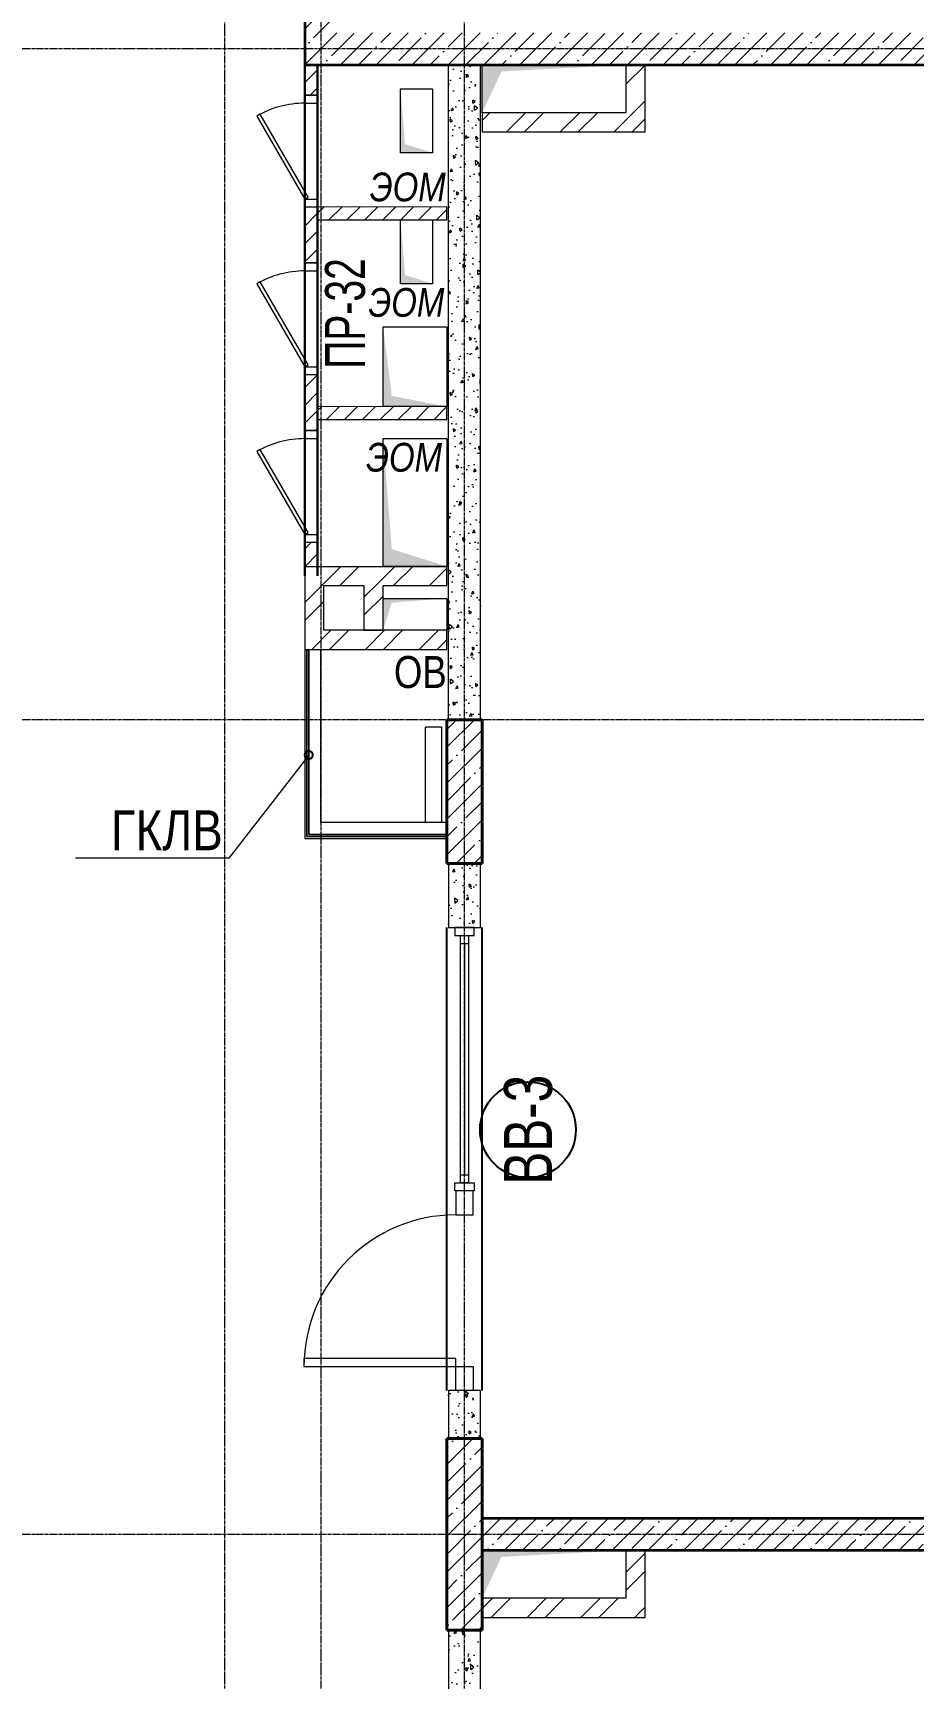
# Model space of a CAD drawing. Header units: millimetres. Extents: x -231292 to 573618, y -153144 to 564035.
# Drawn here: x 112982 to 118491, y 40230 to 50530 of the extents above; entities that cross this region are included whole.
import ezdxf
from ezdxf import colors
from ezdxf.entities.mleader import LeaderData, LeaderLine
from ezdxf.enums import TextEntityAlignment as Align
from ezdxf.math import Vec2, Vec3

# ---------------------------------------------------------------- set-up
doc = ezdxf.new("R2010")
doc.units = ezdxf.units.MM
doc.linetypes.add('CENTER2', pattern=[28.575, 19.05, -3.175, 3.175, -3.175])
doc.linetypes.add('HIDDEN2', pattern=[4.7625, 3.175, -1.5875])
doc.layers.get('0').update_dxf_attribs({"color": 250})
doc.layers.get('Defpoints').update_dxf_attribs({"color": 250})
for name, color, linetype, lineweight in [('АР_Витраж', 250, 'Continuous', 13), ('АР_Витраж марка', 250, 'Continuous', 9), ('АР_Двери_витраж', 250, 'Continuous', 9), ('АР_Колонны', 250, 'Continuous', 35), ('АР_Отопительные приборы', 250, 'HIDDEN2', 0), ('АР_Стены ЖБ', 250, 'Continuous', 35), ('АР_Стены кирпич', 250, 'Continuous', 20), ('АР_Стены ПЕНОблок', 250, 'Continuous', 20), ('АР_Штриховка', 250, 'Continuous', 0), ('Двери кабины', 250, 'Continuous', 0), ('Зашивки ГКЛ на всю высоту', 250, 'Continuous', 0), ('ОВ_Отопление', 250, 'Continuous', 0), ('ОВ_Шахты', 250, 'Continuous', 5), ('Размеры зашивки ГКЛ', 250, 'Continuous', 0), ('РД_Оси_100', 250, 'Continuous', 0), ('РД_проем_инж перемыч_фахверк', 250, 'Continuous', 18), ('ЭОМ_отверстия', 250, 'Continuous', 5)]:
    doc.layers.add(name, color=color, linetype=linetype, lineweight=lineweight)
doc.layers.add('РД_Витраж_вн', color=250, linetype='Continuous')
doc.layers.add('РД_Перемычка инж проемов', color=250, linetype='Continuous')
doc.layers.add('РД_Проем', color=250, linetype='Continuous', lineweight=0, plot=False)
doc.layers.add('РД_проем_инж перемыч_подсчет', color=250, linetype='Continuous', lineweight=30, plot=False)
doc.styles.add('Arial0', font='arial.ttf')
doc.styles.add('Arial_09', font='ARIALN.TTF', dxfattribs={"width": 0.9})
doc.styles.add('MtXpl_Arial_Narrow', font='ARIALNI.TTF')
doc.styles.add('style1', font='ARIALN.TTF')
doc.styles.add('ккк', font='isocpeur.ttf', dxfattribs={"width": 0.85, "oblique": 15})
pattern_1 = [(45, (8883.4, 13229.69), (-112.2532, 112.2532), []), (45, (8995.66, 13229.69), (-112.2532, 112.2532), [198.4375, -39.6875, 0, -39.6875])]
pattern_2 = [(45, (8883.4, 13229.69), (-168.3798, 168.3798), []), (45, (8995.66, 13229.69), (-168.3798, 168.3798), [])]
pattern_3 = [(45, (8883.4, 13229.69), (-168.3798, 168.3798), []), (45, (8995.66, 13229.69), (-168.3798, 168.3798), [])]

# ---------------------------------------------------------------- blocks, each defined once
blk = doc.blocks.new('СОШ_2200_АР_ОСИ_М100_28.05.24')
at = {"layer": 'РД_Оси_100', "linetype": 'CENTER2'}
for p, q in [((119910, 37200), (94200, 37200)), ((119910, 33000), (94200, 33000)), ((119910, 27900), (94200, 27900))]:
    blk.add_line(p, q, dxfattribs=at)
for points in [[(105300, -6155), (105300, 139938.679)], [(105900, 139938.679), (105900, -6155)], [(106800, -6155), (106800, 139938.679)]]:
    blk.add_lwpolyline(points, dxfattribs=at)
blk = doc.blocks.new('otv')
at = {"linetype": 'Continuous'}
blk.add_lwpolyline([(0, -1), (0, 0), (1, 0), (1, -1)], close=True, dxfattribs=at)
blk.add_solid([(0, -1), (0, 0), (0.135, -0.137), (1, 0)], dxfattribs=at)
blk = doc.blocks.new('_DotSmall')
at = {"color": 0, "linetype": 'ByBlock', "const_width": 0.5}
blk.add_lwpolyline([(-0.0625, 0, 1), (0.0625, 0, 1)], format="xyb", close=True, dxfattribs=at)
blk = doc.blocks.new('МаркаВитража1')
at = {"layer": 'Defpoints'}
blk.add_circle((0, 0), 3, dxfattribs=at)
at = {"color": 0, "linetype": 'ByBlock', "lineweight": -2, "style": 'Arial_09', "width": 0.9}
blk.add_attdef('АР-ОКНО:НАИМЕНОВАНИЕ', text='', height=3, dxfattribs=at).set_placement((0, 0), align=Align.MIDDLE)
blk = doc.blocks.new('MOK-МаркаПеремычки')
at = {"color": 0, "style": 'ккк', "oblique": 15, "width": 0.85}
blk.add_attdef('АР-ПРОЕМ:ПЕРЕМЫЧКА', text='', height=2.5, dxfattribs=at).set_placement((0, 0), align=Align.MIDDLE)

msp = doc.modelspace()

# ---------------------------------------------------------------- hatches: boundary and pattern name
at = {"layer": 'АР_Штриховка', "linetype": 'Continuous', "lineweight": 5}
h = msp.add_hatch(dxfattribs=at)
h.set_pattern_fill('ANSI35', color=256, scale=25, angle=-360, style=0)
h.set_pattern_definition([(45, (8883.4, 13229.69), (-112.2532, 112.2532), []), (45, (8995.66, 13229.69), (-112.2532, 112.2532), [198.4375, -39.6875, 0, -39.6875])])
h.paths.add_polyline_path([(114883.403, 54529.686), (114683.403, 54729.686), (114683.403, 52609.686), (114883.403, 52609.686)], flags=0)
h.paths.add_polyline_path([(114883.403, 50809.686), (114683.403, 50809.686), (114683.403, 50329.686), (114883.403, 50529.686)], flags=0)
h = msp.add_hatch(dxfattribs=at)
h.set_pattern_fill('ANSI35', color=256, scale=25, style=0)
h.set_pattern_definition([(45, (8883.4, 13229.69), (-112.2532, 112.2532), []), (45, (8995.66, 13229.69), (-112.2532, 112.2532), [198.4375, -39.6875, 0, -39.6875])])
h.paths.add_polyline_path([(114883.403, 50529.686), (114683.403, 50329.686), (123583.403, 50329.686), (123383.403, 50529.686)], flags=0)
at = {"layer": 'АР_Штриховка', "linetype": 'Continuous', "lineweight": 0, "ltscale": 0.5}
h = msp.add_hatch(dxfattribs=at)
h.set_pattern_fill('ANSI31', color=256, scale=25, angle=-360, style=0)
h.set_pattern_definition([(45, (8883.4, 13229.69), (-56.1266, 56.1266), [])])
h.paths.add_polyline_path([(114763.402, 50329.689), (114683.402, 50329.686), (114683.41, 50139.641), (114763.41, 50139.644)], flags=0)
h.paths.add_polyline_path([(114763.438, 49439.644), (114683.438, 49439.641), (114683.452, 49089.641), (114763.452, 49089.644)], flags=0)
h.paths.add_polyline_path([(114763.48, 48389.644), (114683.48, 48389.641), (114683.494, 48039.644), (114763.494, 48039.647)], flags=0)
h.paths.add_polyline_path([(114763.522, 47339.647), (114683.522, 47339.644), (114683.528, 47189.568), (114763.528, 47189.571)], flags=0)
at = {"layer": 'АР_Штриховка', "linetype": 'Continuous', "lineweight": 0}
h = msp.add_hatch(dxfattribs=at)
h.set_pattern_fill('AR-CONC', color=256, angle=-315, style=0)
h.set_pattern_definition([(95, (8883.4, 13229.69), (140.09465, 117.55338), [19.05, -209.55]), (40, (8883.4, 13229.69), (-160.01845, 110.17673), [15.24, -167.64058]), (145.45144, (8895.08, 13239.48), (-19.9238, 227.7301), [16.19, -178.09024]), (91.1842, (8847.48, 13265.6), (221.41024, 161.9534), [28.575, -314.325]), (141.63556, (8865.93, 13279.1), (-7.0866, 342.82676), [24.285, -267.1356]), (36.18415, (8847.48, 13265.6), (-7.0866, 342.82676), [22.86, -251.4597]), (66, (8874.42, 13274.59), (179.51998, 34.89515), [19.05, -209.55]), (11, (8874.42, 13274.59), (-86.53993, 173.9412), [15.24, -167.64]), (116.45145, (8889.38, 13277.5), (92.98005, 208.83634), [16.19, -178.08994]), (82.5, (8883.4, 13229.686), (-57.60547, 61.973414), [0, -165.608, 0, -170.18, 0, -168.275]), (52.5, (8883.4, 13229.69), (-23.58973, 118.087), [0, -97.028, 0, -161.798, 0, -64.135]), (12.5, (8843.35, 13189.634), (99.927863, 91.826196), [0, -63.5, 0, -198.12, 0, -262.89]), (2.5, (8825.39, 13171.67), (86.7639, 122.72239), [0, -82.55, 0, -131.572, 0, -186.69])])
h.paths.add_polyline_path([(115783.081, 46669.668), (115583.081, 46669.685), (115583.042, 46229.685), (115783.042, 46229.668)], flags=0)
h.paths.add_polyline_path([(115783.403, 50329.668), (115583.403, 50329.685), (115583.116, 47069.685), (115783.116, 47069.668)], flags=0)
h.paths.add_polyline_path([(115783.116, 47069.668), (115583.116, 47069.685), (115583.081, 46669.685), (115783.081, 46669.668)], flags=0)
h = msp.add_hatch(dxfattribs=at)
h.set_pattern_fill('ANSI32', color=256, scale=25, angle=-360, style=0)
h.set_pattern_definition(pattern_2)
h.paths.add_polyline_path([(116813.403, 50329.686), (116693.403, 50329.686), (116693.403, 50029.686), (116813.403, 49909.686)], flags=0)
h = msp.add_hatch(dxfattribs=at)
h.set_pattern_fill('ANSI32', color=256, scale=25, style=0)
h.set_pattern_definition(pattern_3)
h.paths.add_polyline_path([(116813.403, 49909.686), (116693.403, 50029.686), (115793.403, 50029.686), (115793.403, 49909.686)], flags=0)
at = {"layer": 'АР_Штриховка', "linetype": 'Continuous', "lineweight": 0, "ltscale": 0.5}
h = msp.add_hatch(dxfattribs=at)
h.set_pattern_fill('ANSI31', color=256, scale=25, angle=-360, style=0)
h.set_pattern_definition([(45, (8883.4, 13229.69), (-56.1266, 56.1266), [])])
h.paths.add_polyline_path([(115573.744, 49359.767), (115573.732, 49439.767), (114763.438, 49439.642), (114763.45, 49359.642)], flags=0)
h = msp.add_hatch(dxfattribs=at)
h.set_pattern_fill('ANSI31', color=256, scale=25, angle=-360, style=0)
h.set_pattern_definition([(45, (8883.4, 13229.69), (-56.1266, 56.1266), [])])
h.paths.add_polyline_path([(115573.734, 48109.712), (115573.721, 48189.712), (114763.488, 48189.585), (114763.5, 48109.585)], flags=0)
at = {"layer": 'АР_Штриховка', "linetype": 'Continuous', "lineweight": 0}
h = msp.add_hatch(dxfattribs=at)
h.set_pattern_fill('ANSI32', color=256, scale=25, angle=-359.9999996, style=0)
h.set_pattern_definition([(45, (8883.4, 13229.69), (-168.3798, 168.3798), []), (45, (8995.66, 13229.69), (-168.3798, 168.3798), [])])
h.paths.add_polyline_path([(114683.402, 47189.687), (114803.402, 47069.687), (115053.402, 47069.687), (115133.402, 47099.687), (115173.402, 47189.687)], flags=0)
h.paths.add_polyline_path([(115173.402, 47189.687), (115133.402, 47099.687), (115173.402, 47069.687), (115573.116, 47069.687), (115573.116, 47189.687)], flags=0)
h = msp.add_hatch(dxfattribs=at)
h.set_pattern_fill('ANSI32', color=256, scale=25, style=0)
h.set_pattern_definition([(45, (8883.4, 13229.69), (-168.3798, 168.3798), []), (45, (8995.66, 13229.69), (-168.3798, 168.3798), [])])
h.paths.add_polyline_path([(114683.403, 46669.686), (114803.403, 46789.686), (114803.403, 47069.686), (114683.403, 47189.686)], flags=0)
h = msp.add_hatch(dxfattribs=at)
h.set_pattern_fill('ANSI32', color=256, scale=25, style=0)
h.set_pattern_definition([(45, (8883.4, 13229.69), (-168.3798, 168.3798), []), (45, (8995.66, 13229.69), (-168.3798, 168.3798), [])])
h.paths.add_polyline_path([(115053.403, 46789.686), (115173.403, 46789.686), (115173.403, 47069.686), (115133.403, 47099.686), (115053.403, 47069.686)], flags=0)
h = msp.add_hatch(dxfattribs=at)
h.set_pattern_fill('ANSI32', color=256, scale=25, angle=-359.9999995, style=0)
h.set_pattern_definition([(45, (8883.4, 13229.69), (-168.3798, 168.3798), []), (45, (8995.66, 13229.69), (-168.3798, 168.3798), [])])
h.paths.add_polyline_path([(114803.402, 46789.687), (114683.402, 46669.687), (115573.081, 46669.687), (115573.081, 46789.687)], flags=0)
at = {"layer": 'АР_Штриховка', "linetype": 'Continuous', "lineweight": 5}
h = msp.add_hatch(dxfattribs=at)
h.set_pattern_fill('ANSI35', color=256, scale=25, style=0)
h.set_pattern_definition(pattern_1)
h.paths.add_polyline_path([(115793.403, 46229.686), (115573.403, 46229.686), (115573.403, 45329.686), (115793.403, 45329.686)], flags=0)
at = {"layer": 'АР_Штриховка', "linetype": 'Continuous', "lineweight": 0}
h = msp.add_hatch(dxfattribs=at)
h.set_pattern_fill('AR-CONC', color=256, angle=-315, style=0)
h.set_pattern_definition([(95, (8883.4, 13229.69), (140.09465, 117.55338), [19.05, -209.55]), (40, (8883.4, 13229.69), (-160.01845, 110.17673), [15.24, -167.64058]), (145.45144, (8895.08, 13239.48), (-19.9238, 227.7301), [16.19, -178.09024]), (91.1842, (8847.48, 13265.6), (221.41024, 161.9534), [28.575, -314.325]), (141.63556, (8865.93, 13279.1), (-7.0866, 342.82676), [24.285, -267.1356]), (36.18415, (8847.48, 13265.6), (-7.0866, 342.82676), [22.86, -251.4597]), (66, (8874.42, 13274.59), (179.51998, 34.89515), [19.05, -209.55]), (11, (8874.42, 13274.59), (-86.53993, 173.9412), [15.24, -167.64]), (116.45145, (8889.38, 13277.5), (92.98005, 208.83634), [16.19, -178.08994]), (82.5, (8883.4, 13229.686), (-57.60547, 61.973414), [0, -165.608, 0, -170.18, 0, -168.275]), (52.5, (8883.4, 13229.69), (-23.58973, 118.087), [0, -97.028, 0, -161.798, 0, -64.135]), (12.5, (8843.35, 13189.634), (99.927863, 91.826196), [0, -63.5, 0, -198.12, 0, -262.89]), (2.5, (8825.39, 13171.67), (86.7639, 122.72239), [0, -82.55, 0, -131.572, 0, -186.69])])
h.paths.add_polyline_path([(115783.403, 45329.686), (115583.403, 45329.686), (115583.403, 44929.686), (115783.403, 44929.686)], flags=0)
h.paths.add_polyline_path([(115783.403, 42029.686), (115583.403, 42029.686), (115583.403, 41728.686), (115783.403, 41728.686)], flags=0)
at = {"layer": 'АР_Штриховка', "linetype": 'Continuous', "lineweight": 5}
h = msp.add_hatch(dxfattribs=at)
h.set_pattern_fill('ANSI35', color=256, scale=25, style=0)
h.set_pattern_definition(pattern_1)
h.paths.add_polyline_path([(115793.405, 41729.686), (115573.405, 41729.686), (115573.405, 40529.686), (115793.405, 40529.686)], flags=0)
h = msp.add_hatch(dxfattribs=at)
h.set_pattern_fill('ANSI35', color=256, scale=25, angle=-360, style=0)
h.set_pattern_definition([(45, (8883.4, 13229.69), (-112.2532, 112.2532), []), (45, (8995.66, 13229.69), (-112.2532, 112.2532), [198.4375, -39.6875, 0, -39.6875])])
h.paths.add_polyline_path([(115793.405, 41229.686), (115793.405, 41029.686), (123363.403, 41029.686), (123363.403, 41229.686)], flags=0)
at = {"layer": 'АР_Штриховка', "linetype": 'Continuous', "lineweight": 0}
h = msp.add_hatch(dxfattribs=at)
h.set_pattern_fill('ANSI32', color=256, scale=25, angle=-360, style=0)
h.set_pattern_definition(pattern_2)
h.paths.add_polyline_path([(116813.403, 41029.686), (116693.403, 41029.686), (116693.403, 40729.686), (116813.403, 40609.686)], flags=0)
h = msp.add_hatch(dxfattribs=at)
h.set_pattern_fill('ANSI32', color=256, scale=25, style=0)
h.set_pattern_definition(pattern_3)
h.paths.add_polyline_path([(116813.403, 40609.686), (116693.403, 40729.686), (115793.403, 40729.686), (115793.403, 40609.686)], flags=0)
h = msp.add_hatch(dxfattribs=at)
h.set_pattern_fill('AR-CONC', color=256, angle=-315, style=0)
h.set_pattern_definition([(95, (8883.4, 13229.69), (140.09465, 117.55338), [19.05, -209.55]), (40, (8883.4, 13229.69), (-160.01845, 110.17673), [15.24, -167.64058]), (145.45144, (8895.08, 13239.48), (-19.9238, 227.7301), [16.19, -178.09024]), (91.1842, (8847.48, 13265.6), (221.41024, 161.9534), [28.575, -314.325]), (141.63556, (8865.93, 13279.1), (-7.0866, 342.82676), [24.285, -267.1356]), (36.18415, (8847.48, 13265.6), (-7.0866, 342.82676), [22.86, -251.4597]), (66, (8874.42, 13274.59), (179.51998, 34.89515), [19.05, -209.55]), (11, (8874.42, 13274.59), (-86.53993, 173.9412), [15.24, -167.64]), (116.45145, (8889.38, 13277.5), (92.98005, 208.83634), [16.19, -178.08994]), (82.5, (8883.4, 13229.686), (-57.60547, 61.973414), [0, -165.608, 0, -170.18, 0, -168.275]), (52.5, (8883.4, 13229.69), (-23.58973, 118.087), [0, -97.028, 0, -161.798, 0, -64.135]), (12.5, (8843.35, 13189.634), (99.927863, 91.826196), [0, -63.5, 0, -198.12, 0, -262.89]), (2.5, (8825.39, 13171.67), (86.7639, 122.72239), [0, -82.55, 0, -131.572, 0, -186.69])])
h.paths.add_polyline_path([(115783.405, 40530.686), (115583.405, 40530.686), (115583.403, 38869.686), (115633.403, 38806.353), (115783.403, 38879.686)], flags=0)
h.paths.add_polyline_path([(115783.403, 38879.686), (115633.403, 38806.353), (115583.403, 38669.686), (115583.403, 38229.686), (115783.403, 38229.686)], flags=0)

# ---------------------------------------------------------------- linework, layer by layer
at = {"layer": 'АР_Витраж', "linetype": 'Continuous', "lineweight": 5}
for p, q in [((115573.403, 44929.686), (115573.403, 43279.686)), ((115793.403, 44929.686), (115793.403, 43279.686))]:
    msp.add_line(p, q, dxfattribs=at)
at = {"layer": 'АР_Витраж', "linetype": 'Continuous', "lineweight": 13}
for p, q in [((115658.403, 44829.686), (115708.403, 44829.686)), ((115683.403, 44829.686), (115683.403, 43379.686)), ((115658.403, 43379.686), (115708.403, 43379.686))]:
    msp.add_line(p, q, dxfattribs=at)
for points in [[(115743.403, 44879.686), (115743.403, 44929.686), (115623.403, 44929.686), (115623.403, 44879.686)], [(115658.403, 44879.686), (115708.403, 44879.686), (115708.403, 43329.686), (115658.403, 43329.686)], [(115743.403, 43329.686), (115743.403, 43279.686), (115623.403, 43279.686), (115623.403, 43329.686)]]:
    msp.add_lwpolyline(points, close=True, dxfattribs=at)
at = {"layer": 'АР_Двери_витраж', "linetype": 'Continuous', "lineweight": 9}
for points in [[(115738.403, 43129.686), (115738.403, 43279.686), (115628.403, 43279.686), (115628.403, 43129.686)], [(115628.403, 42179.686), (115628.403, 42229.686), (114678.403, 42229.686), (114678.403, 42179.686)], [(115738.403, 42179.686), (115738.403, 42029.686), (115628.403, 42029.686), (115628.403, 42179.686)]]:
    msp.add_lwpolyline(points, close=True, dxfattribs=at)
msp.add_arc((115628.403, 42179.686), 950, 90, 180, dxfattribs=at)
at = {"layer": 'АР_Колонны', "linetype": 'HIDDEN2', "lineweight": 25}
for p, q in [((115573.403, 46229.686), (115793.403, 46229.686)), ((115573.403, 45329.686), (115573.403, 46229.686)), ((115793.403, 46229.686), (115793.403, 45329.686)), ((115793.403, 45329.686), (115573.403, 45329.686)), ((115573.405, 41729.686), (115793.405, 41729.686)), ((115573.405, 40529.686), (115573.405, 41729.686)), ((115793.405, 41729.686), (115793.405, 40529.686)), ((115793.405, 40529.686), (115573.405, 40529.686))]:
    msp.add_line(p, q, dxfattribs=at)
at = {"layer": 'АР_Колонны', "linetype": 'Continuous', "lineweight": 35}
for p, q in [((115573.403, 45329.686), (115573.403, 46229.686)), ((115573.403, 46229.686), (115793.403, 46229.686)), ((115793.403, 45329.686), (115793.403, 46229.686)), ((115573.403, 45329.686), (115793.403, 45329.686)), ((115573.405, 40529.686), (115573.405, 41729.686)), ((115573.405, 41729.686), (115793.405, 41729.686)), ((115793.405, 40529.686), (115793.405, 41729.686)), ((115573.405, 40529.686), (115793.405, 40529.686))]:
    msp.add_line(p, q, dxfattribs=at)
at = {"layer": 'АР_Отопительные приборы'}
msp.add_lwpolyline([(115438.447, 46185.545), (115538.447, 46185.545), (115538.447, 45585.545), (115438.447, 45585.545)], close=True, dxfattribs=at)
at = {"layer": 'АР_Стены ЖБ', "linetype": 'Continuous', "lineweight": 35}
for p, q in [((114683.403, 50809.686), (114683.403, 50329.686)), ((114683.403, 50329.686), (123583.403, 50329.686)), ((115793.405, 41229.686), (115793.405, 41029.686)), ((123363.403, 41229.686), (115793.405, 41229.686)), ((115793.405, 41029.686), (123363.403, 41029.686))]:
    msp.add_line(p, q, dxfattribs=at)
at = {"layer": 'АР_Стены ЖБ', "linetype": 'Continuous', "lineweight": 40}
for p, q in [((115793.403, 46229.686), (115573.403, 46229.686)), ((115573.403, 46229.686), (115573.403, 45329.686)), ((115793.403, 45329.686), (115793.403, 46229.686)), ((115573.403, 45329.686), (115793.403, 45329.686)), ((115793.405, 41729.686), (115573.405, 41729.686)), ((115573.405, 41729.686), (115573.405, 40529.686)), ((115793.405, 40529.686), (115793.405, 41729.686)), ((115573.405, 40529.686), (115793.405, 40529.686))]:
    msp.add_line(p, q, dxfattribs=at)
at = {"layer": 'АР_Стены кирпич', "linetype": 'Continuous', "lineweight": 20}
for p, q in [((116813.403, 50329.686), (116693.403, 50329.686)), ((116693.403, 50329.686), (116693.403, 50029.686)), ((116813.403, 49909.686), (116813.403, 50329.686)), ((116693.403, 50029.686), (115793.403, 50029.686)), ((115793.403, 50029.686), (115793.403, 49909.686)), ((115793.403, 49909.686), (116813.403, 49909.686)), ((114683.403, 47189.686), (114683.403, 46669.686)), ((114683.403, 47189.686), (115573.116, 47189.686)), ((115573.116, 47069.686), (115573.116, 47189.686)), ((114803.403, 46789.686), (114803.403, 47069.686)), ((114803.403, 47069.686), (115053.403, 47069.686)), ((115053.403, 47069.686), (115053.403, 46789.686)), ((115173.403, 46789.686), (115173.403, 47069.686)), ((115173.403, 47069.686), (115573.116, 47069.686)), ((115573.081, 46789.686), (114803.403, 46789.686)), ((115053.403, 46789.686), (115173.403, 46789.686)), ((115573.081, 46669.686), (115573.081, 46789.686)), ((114683.403, 46669.686), (115573.081, 46669.686)), ((116813.403, 41029.686), (116693.403, 41029.686)), ((116693.403, 41029.686), (116693.403, 40729.686)), ((116813.403, 40609.686), (116813.403, 41029.686)), ((116693.403, 40729.686), (115793.403, 40729.686)), ((115793.403, 40729.686), (115793.403, 40609.686)), ((115793.403, 40609.686), (116813.403, 40609.686))]:
    msp.add_line(p, q, dxfattribs=at)
at = {"layer": 'АР_Стены ПЕНОблок', "linetype": 'Continuous', "lineweight": 20}
for p, q in [((114763.402, 50329.689), (114683.402, 50329.686)), ((114683.402, 50329.686), (114683.41, 50139.641)), ((114763.41, 50139.644), (114763.402, 50329.689)), ((115583.042, 46229.685), (115583.403, 50329.685)), ((115783.403, 50329.668), (115583.403, 50329.685)), ((115783.042, 46229.668), (115783.403, 50329.668)), ((114683.41, 50139.641), (114763.41, 50139.644)), ((114763.438, 49439.644), (114683.438, 49439.641)), ((114683.438, 49439.641), (114683.452, 49089.641)), ((115573.732, 49439.767), (114763.438, 49439.642)), ((114763.452, 49089.644), (114763.438, 49439.644)), ((114763.438, 49439.642), (114763.45, 49359.642)), ((114763.45, 49359.642), (115573.744, 49359.767)), ((115573.744, 49359.767), (115573.732, 49439.767)), ((114683.452, 49089.641), (114763.452, 49089.644)), ((114763.48, 48389.644), (114683.48, 48389.641)), ((114683.48, 48389.641), (114683.494, 48039.644)), ((114763.494, 48039.647), (114763.48, 48389.644)), ((115573.721, 48189.712), (114763.488, 48189.585)), ((114763.488, 48189.585), (114763.5, 48109.585)), ((114763.5, 48109.585), (115573.734, 48109.712)), ((115573.734, 48109.712), (115573.721, 48189.712)), ((114683.494, 48039.644), (114763.494, 48039.647)), ((114763.522, 47339.647), (114683.522, 47339.644)), ((114683.522, 47339.644), (114683.528, 47189.568)), ((114763.528, 47189.571), (114763.522, 47339.647)), ((114683.528, 47189.568), (114763.528, 47189.571)), ((115583.042, 46229.685), (115783.042, 46229.668)), ((115783.403, 45329.686), (115583.403, 45329.686)), ((115583.403, 45329.686), (115583.403, 44929.686)), ((115783.403, 44929.686), (115783.403, 45329.686)), ((115583.403, 44929.686), (115783.403, 44929.686)), ((115783.403, 42029.686), (115583.403, 42029.686)), ((115583.403, 42029.686), (115583.403, 41728.686)), ((115783.403, 41728.686), (115783.403, 42029.686)), ((115583.403, 41728.686), (115783.403, 41728.686)), ((115583.405, 40530.686), (115583.403, 38869.686)), ((115783.405, 40530.686), (115583.405, 40530.686)), ((115783.403, 38229.686), (115783.405, 40530.686))]:
    msp.add_line(p, q, dxfattribs=at)
at = {"layer": 'Двери кабины', "linetype": 'Continuous', "lineweight": 0}
for points in [[(114763.412, 50089.644), (114763.41, 50139.644), (114683.41, 50139.641), (114683.412, 50089.641)], [(114683.436, 49489.641), (114705.086, 49502.142), (114405.065, 50021.745), (114383.415, 50009.245)], [(114763.436, 49489.644), (114763.438, 49439.644), (114683.438, 49439.641), (114683.436, 49489.641)], [(114763.454, 49039.644), (114763.452, 49089.644), (114683.452, 49089.641), (114683.454, 49039.641)], [(114683.478, 48439.641), (114705.128, 48452.142), (114405.107, 48971.745), (114383.457, 48959.245)], [(114763.478, 48439.644), (114763.48, 48389.644), (114683.48, 48389.641), (114683.478, 48439.641)], [(114763.496, 47989.647), (114763.494, 48039.647), (114683.494, 48039.644), (114683.496, 47989.644)], [(114683.52, 47389.644), (114705.17, 47402.145), (114405.149, 47921.748), (114383.499, 47909.247)], [(114763.52, 47389.647), (114763.522, 47339.647), (114683.522, 47339.644), (114683.52, 47389.644)]]:
    msp.add_lwpolyline(points, close=True, dxfattribs=at)
for centre in [(114683.436, 49489.641), (114683.478, 48439.641), (114683.52, 47389.644)]:
    msp.add_arc(centre, 600, 90.0022846, 120.0022846, dxfattribs=at)
at = {"layer": 'Зашивки ГКЛ на всю высоту', "linetype": 'Continuous', "lineweight": 0}
for p, q in [((114683.403, 46669.686), (114783.403, 46669.686)), ((114683.403, 46669.686), (114683.403, 45485.545)), ((114695.903, 45498.045), (114695.903, 46669.686)), ((114695.903, 46669.686), (114695.903, 45498.045)), ((114708.403, 45510.545), (114708.403, 46669.686)), ((114708.403, 46669.686), (114708.403, 45510.545)), ((114783.403, 45585.545), (114783.403, 46669.686)), ((115573.403, 45585.545), (114783.403, 45585.545)), ((115573.403, 45485.545), (115573.403, 45585.545)), ((114683.403, 45485.545), (115573.403, 45485.545)), ((115573.403, 45498.045), (114695.903, 45498.045)), ((114695.903, 45498.045), (115573.403, 45498.045)), ((115573.403, 45510.545), (114708.403, 45510.545)), ((114708.403, 45510.545), (115573.403, 45510.545))]:
    msp.add_line(p, q, dxfattribs=at)
at = {"layer": 'РД_Витраж_вн', "linetype": 'Continuous', "lineweight": -3}
for p, q in [((115573.403, 42029.686), (115573.403, 44929.686)), ((115793.403, 42029.686), (115793.403, 44929.686))]:
    msp.add_line(p, q, dxfattribs=at)
at = {"layer": 'РД_Проем', "linetype": 'Continuous', "lineweight": 0}
for p, q in [((114683.438, 49439.641), (114683.41, 50139.641)), ((114763.438, 49439.644), (114763.41, 50139.644)), ((114683.48, 48389.641), (114683.452, 49089.641)), ((114763.48, 48389.644), (114763.452, 49089.644)), ((114683.522, 47339.644), (114683.494, 48039.644)), ((114763.522, 47339.647), (114763.494, 48039.647)), ((115573.403, 42029.686), (115573.403, 44929.686)), ((115793.403, 42029.686), (115793.403, 44929.686))]:
    msp.add_line(p, q, dxfattribs=at)
at = {"layer": 'РД_проем_инж перемыч_подсчет', "linetype": 'Continuous', "lineweight": 30}
for p, q in [((114683.402, 50329.686), (114683.53, 47129.686)), ((114763.402, 50329.689), (114763.53, 47129.689))]:
    msp.add_line(p, q, dxfattribs=at)
at = {"layer": 'РД_проем_инж перемыч_фахверк', "linetype": 'Continuous', "lineweight": 18}
for p, q in [((115573.403, 44929.686), (115573.403, 42029.686)), ((115793.403, 44929.686), (115793.403, 42029.686))]:
    msp.add_line(p, q, dxfattribs=at)

# ---------------------------------------------------------------- block references
at = {"layer": 'АР_Витраж марка', "linetype": 'Continuous', "lineweight": 9, "xscale": 100, "yscale": 100, "zscale": 100, "rotation": 89.99999999999999}
msp.add_blockref('МаркаВитража1', (116080.605, 43662.665), dxfattribs=at).add_auto_attribs({'АР-ОКНО:НАИМЕНОВАНИЕ': 'ВВ-3'})
at = {"layer": 'ОВ_Отопление', "xscale": 400, "yscale": 200}
msp.add_blockref('otv', (115173.403, 46989.686), dxfattribs=at)
at = {"layer": 'ОВ_Шахты', "xscale": 900, "yscale": 300, "zscale": 1400}
for p in [(115793.403, 50329.686), (115793.403, 41029.686)]:
    msp.add_blockref('otv', p, dxfattribs=at)
at = {"layer": 'РД_Оси_100'}
msp.add_blockref('СОШ_2200_АР_ОСИ_М100_28.05.24', (8883.403, 13229.686), dxfattribs=at)
at = {"layer": 'РД_Перемычка инж проемов', "linetype": 'Continuous', "lineweight": -3}
ref = msp.add_blockref('MOK-МаркаПеремычки', (114934.969, 48773.12, -280), dxfattribs=dict(at, xscale=100, yscale=100, zscale=100, rotation=89.99999999999997))
ref.add_attrib('АР-ПРОЕМ:ПЕРЕМЫЧКА', 'ПР-32', dxfattribs={"layer": '0', "color": 0, "height": 250, "rotation": 90, "style": 'Arial0', "width": 0.7}).set_placement((114934.969, 48773.12, -280), align=Align.MIDDLE)
at = {"layer": 'ЭОМ_отверстия', "rotation": 90}
for p, xscale, yscale in [((115283.403, 49779.686), 400, 200), ((115283.403, 48959.686), 400, 200), ((115173.403, 48189.686), 499.9999999999999, 399.9999999999999), ((115173.403, 47189.686), 799.9999999999999, 399.9999999999999)]:
    msp.add_blockref('otv', p, dxfattribs=dict(at, xscale=xscale, yscale=yscale))

# ---------------------------------------------------------------- texts
at = {"layer": 'ОВ_Отопление', "insert": (115406.815, 46526.999), "char_height": 200, "width": 590.00022, "attachment_point": 5, "style": 'style1'}
msp.add_mtext('ОВ', dxfattribs=at)
at = {"layer": 'ЭОМ_отверстия', "lineweight": 50, "style": 'MtXpl_Arial_Narrow'}
for p in [(115090.59, 49475.253), (115081.756, 48752.423), (115067.646, 47782.885)]:
    msp.add_text('ЭОМ', height=180, dxfattribs=at).set_placement(p)

# ---------------------------------------------------------------- leaders
at = {"layer": 'Размеры зашивки ГКЛ'}
ml = msp.add_multileader_mtext('Standard', dxfattribs=at)
ml.set_content('\\pxsm1;ГКЛВ', color=256, style='style1')
ml.set_leader_properties(color=256, linetype='ByLayer', lineweight=9)
ml.set_arrow_properties(name='DOTSMALL')
ml.build(insert=Vec2(0, 0))
ml.multileader.update_dxf_attribs({"text_left_attachment_type": 6, "text_right_attachment_type": 6, "text_bottom_attachment_type": 10, "dogleg_length": 25, "arrow_head_size": 100})
ctx = ml.context
ctx.base_point, ctx.char_height, ctx.arrow_head_size, ctx.landing_gap_size, ctx.plane_origin = Vec3(113421.403, 45362.686), 250, 100, 50, Vec3(104753.762, 52911.083)
ctx.left_attachment, ctx.right_attachment, ctx.top_attachment = 6, 6, 10
notes = []
notes.append((ctx, [(1, (1, 1, 0), (114207.385, 45362.686), (-1, 0), 25, [(1, [(114708.403, 46008.686)], 0, [])])]))
ctx.mtext.insert, ctx.mtext.width, ctx.mtext.defined_height, ctx.mtext.line_spacing_factor, ctx.mtext.flow_direction = Vec3(113471.403, 45662.686), 1126.26794, 600, 0.3, 5
for ctx, leaders in notes:
    for number, flags, end, landing, length, lines in leaders:
        leader = LeaderData()
        leader.index, (leader.has_last_leader_line, leader.has_dogleg_vector, leader.attachment_direction) = number, flags
        leader.last_leader_point, leader.dogleg_vector, leader.dogleg_length = Vec3(end), Vec3(landing), length
        for number, points, colour, breaks in lines:
            line = LeaderLine()
            line.index, line.vertices, line.color, line.breaks = number, Vec3.list(points), colors.encode_raw_color(colour), breaks
            leader.lines.append(line)
        ctx.leaders.append(leader)

doc.saveas('drawing.dxf')
